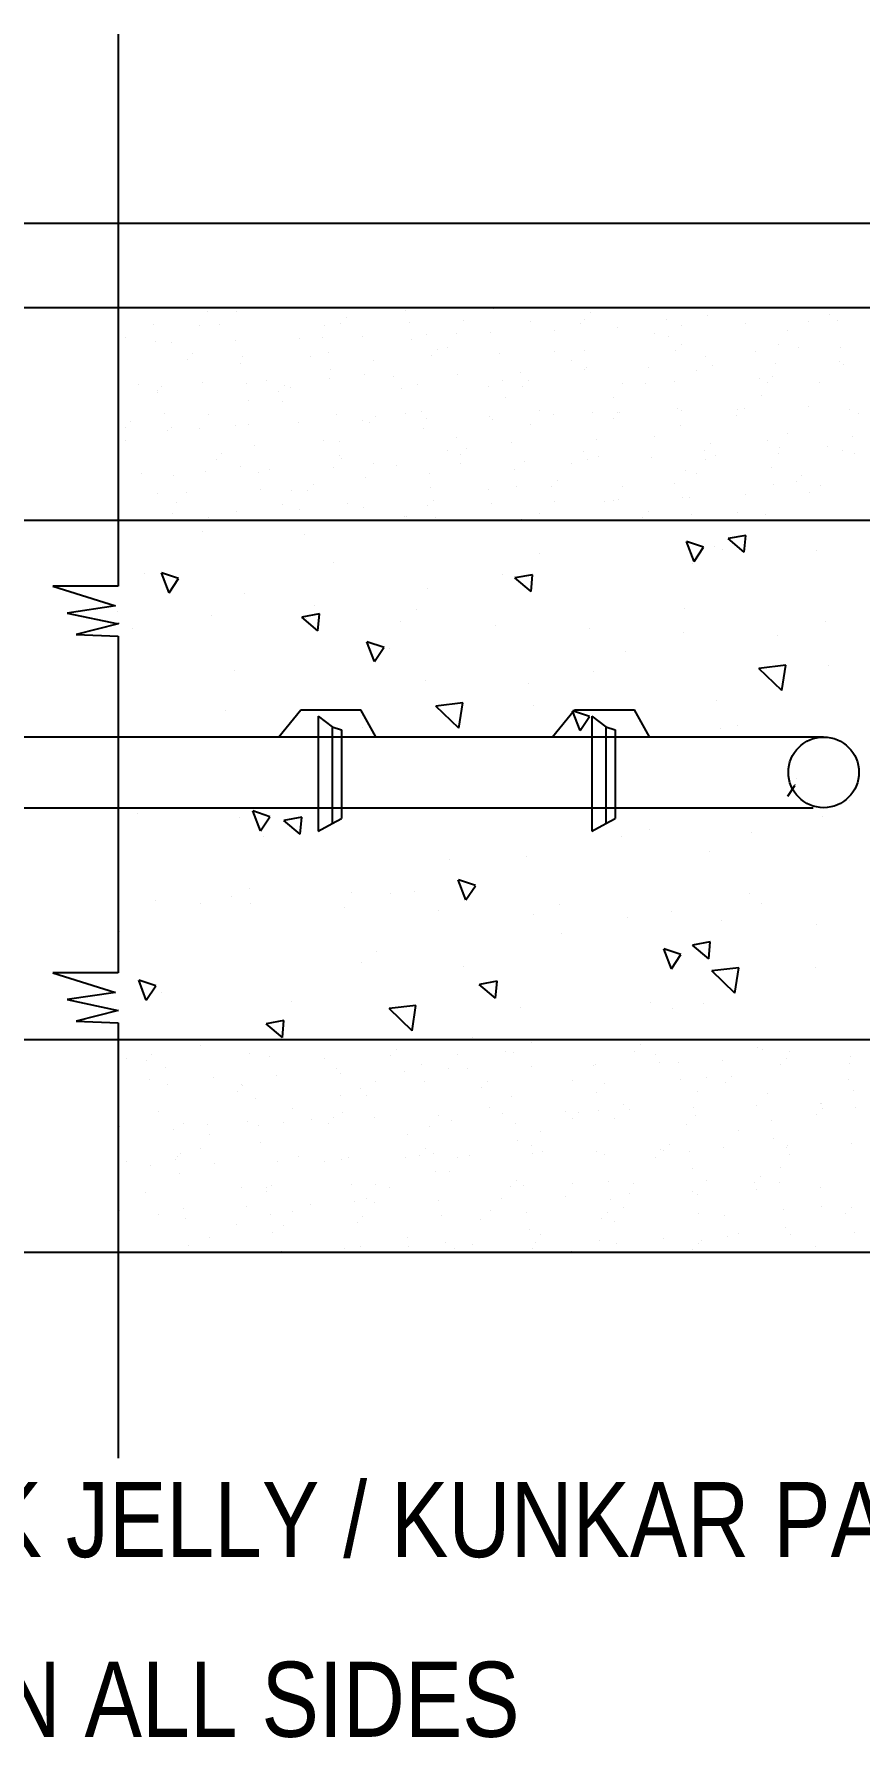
# Model space of a CAD drawing. Header units: metres. Extents: x 516 to 666, y 54 to 108.
# Drawn here: x 606.523 to 607.672, y 93.219 to 95.588 of the extents above; entities that cross this region are included whole.
import ezdxf

# ---------------------------------------------------------------- set-up
doc = ezdxf.new("R2010")
doc.units = ezdxf.units.M
doc.header["$LTSCALE"] = 30
doc.header["$MEASUREMENT"] = 0
doc.layers.get('0').update_dxf_attribs({"linetype": 'CONTINUOUS'})
doc.styles.add('HANDWRITE', font='ARIALN.TTF')

msp = doc.modelspace()

# ---------------------------------------------------------------- linework, layer by layer
for p, q in [((606.6401, 95.5878), (606.6401, 94.8204)), ((604.4849, 95.3251), (608.1338, 95.3251)), ((604.4775, 95.2076), (608.0238, 95.2076)), ((606.7649, 95.2027), (606.7649, 95.2027)), ((606.8053, 95.2024), (606.8053, 95.2024)), ((607.0399, 95.2035), (607.0399, 95.2035)), ((607.1619, 95.2058), (607.1619, 95.2058)), ((607.2968, 95.2001), (607.2968, 95.2001)), ((607.4601, 95.1961), (607.4601, 95.1961)), ((607.6287, 95.1979), (607.6287, 95.1979)), ((607.6365, 95.2064), (607.6365, 95.2064)), ((606.6887, 95.1839), (606.6887, 95.1839)), ((606.7526, 95.1833), (606.7526, 95.1833)), ((606.7807, 95.1836), (606.7807, 95.1836)), ((606.927, 95.1823), (606.927, 95.1823)), ((606.9493, 95.1854), (606.9493, 95.1854)), ((606.9571, 95.1938), (606.9571, 95.1938)), ((607.0453, 95.1873), (607.0453, 95.1873)), ((607.1204, 95.1899), (607.1204, 95.1899)), ((607.1577, 95.1735), (607.1577, 95.1735)), ((607.2133, 95.1886), (607.2133, 95.1886)), ((607.2463, 95.1764), (607.2463, 95.1764)), ((607.2836, 95.1857), (607.2836, 95.1857)), ((607.289, 95.1916), (607.289, 95.1916)), ((607.3348, 95.1793), (607.3348, 95.1793)), ((607.402, 95.1907), (607.402, 95.1907)), ((607.4234, 95.1821), (607.4234, 95.1821)), ((607.512, 95.185), (607.512, 95.185)), ((607.5713, 95.1762), (607.5713, 95.1762)), ((607.6006, 95.1879), (607.6006, 95.1879)), ((607.6402, 95.1891), (607.6402, 95.1891)), ((606.6498, 95.1655), (606.6498, 95.1655)), ((606.6919, 95.16), (606.6919, 95.16)), ((606.7148, 95.159), (606.7148, 95.159)), ((606.8034, 95.1619), (606.8034, 95.1619)), ((606.8919, 95.1648), (606.8919, 95.1648)), ((606.9248, 95.1664), (606.9248, 95.1664)), ((606.9805, 95.1677), (606.9805, 95.1677)), ((607.0485, 95.1634), (607.0485, 95.1634)), ((607.0691, 95.1706), (607.0691, 95.1706)), ((607.0837, 95.1499), (607.0837, 95.1499)), ((607.0982, 95.1515), (607.0982, 95.1515)), ((607.1106, 95.1709), (607.1106, 95.1709)), ((607.3855, 95.1718), (607.3855, 95.1718)), ((607.4051, 95.1668), (607.4051, 95.1668)), ((607.4235, 95.1561), (607.4235, 95.1561)), ((607.5589, 95.1568), (607.5589, 95.1568)), ((607.5868, 95.1522), (607.5868, 95.1522)), ((607.6452, 95.1518), (607.6452, 95.1518)), ((606.7363, 95.1351), (606.7363, 95.1351)), ((606.744, 95.1436), (606.744, 95.1436)), ((606.8097, 95.1293), (606.8097, 95.1293)), ((606.8135, 95.1399), (606.8135, 95.1399)), ((606.9074, 95.1396), (606.9074, 95.1396)), ((606.9319, 95.1449), (606.9319, 95.1449)), ((606.9954, 95.1338), (606.9954, 95.1338)), ((607.076, 95.1414), (607.076, 95.1414)), ((607.1702, 95.1433), (607.1702, 95.1433)), ((607.2471, 95.1459), (607.2471, 95.1459)), ((607.2704, 95.1346), (607.2704, 95.1346)), ((607.2885, 95.1484), (607.2885, 95.1484)), ((607.4157, 95.1477), (607.4157, 95.1477)), ((607.4562, 95.1391), (607.4562, 95.1391)), ((607.466, 95.1267), (607.466, 95.1267)), ((607.5268, 95.1468), (607.5268, 95.1468)), ((607.5545, 95.1296), (607.5545, 95.1296)), ((607.6431, 95.1325), (607.6431, 95.1325)), ((607.6483, 95.1278), (607.6483, 95.1278)), ((606.7573, 95.1035), (606.7573, 95.1035)), ((606.8184, 95.1026), (606.8184, 95.1026)), ((606.8459, 95.1064), (606.8459, 95.1064)), ((606.9345, 95.1093), (606.9345, 95.1093)), ((606.935, 95.121), (606.935, 95.121)), ((606.9831, 95.1144), (606.9831, 95.1144)), ((607.0231, 95.1122), (607.0231, 95.1122)), ((607.1116, 95.1151), (607.1116, 95.1151)), ((607.1751, 95.106), (607.1751, 95.106)), ((607.2002, 95.118), (607.2002, 95.118)), ((607.2104, 95.1059), (607.2104, 95.1059)), ((607.2888, 95.1209), (607.2888, 95.1209)), ((607.2917, 95.1244), (607.2917, 95.1244)), ((607.3411, 95.102), (607.3411, 95.102)), ((607.3738, 95.1019), (607.3738, 95.1019)), ((607.3774, 95.1238), (607.3774, 95.1238)), ((607.4133, 95.1044), (607.4133, 95.1044)), ((607.4438, 95.1197), (607.4438, 95.1197)), ((607.5317, 95.1094), (607.5317, 95.1094)), ((607.5424, 95.1037), (607.5424, 95.1037)), ((607.5501, 95.1122), (607.5501, 95.1122)), ((607.616, 95.1029), (607.616, 95.1029)), ((606.6687, 95.1006), (606.6687, 95.1006)), ((606.6943, 95.0894), (606.6943, 95.0894)), ((606.6946, 95.0922), (606.6946, 95.0922)), ((606.7001, 95.0975), (606.7001, 95.0975)), ((606.8216, 95.0786), (606.8216, 95.0786)), ((606.8629, 95.0911), (606.8629, 95.0911)), ((606.8707, 95.0996), (606.8707, 95.0996)), ((606.8803, 95.0966), (606.8803, 95.0966)), ((607.034, 95.0956), (607.034, 95.0956)), ((607.0567, 95.101), (607.0567, 95.101)), ((607.1553, 95.0975), (607.1553, 95.0975)), ((607.1782, 95.082), (607.1782, 95.082)), ((607.2027, 95.0974), (607.2027, 95.0974)), ((607.3287, 95.0826), (607.3287, 95.0826)), ((607.5349, 95.0855), (607.5349, 95.0855)), ((606.705, 95.0602), (606.705, 95.0602)), ((606.7652, 95.0595), (606.7652, 95.0595)), ((606.868, 95.0772), (606.868, 95.0772)), ((606.9433, 95.0586), (606.9433, 95.0586)), ((606.9974, 95.0556), (606.9974, 95.0556)), ((607.0402, 95.0604), (607.0402, 95.0604)), ((607.0616, 95.0636), (607.0616, 95.0636)), ((607.1571, 95.0559), (607.1571, 95.0559)), ((607.2259, 95.0648), (607.2259, 95.0648)), ((607.2457, 95.0588), (607.2457, 95.0588)), ((607.2999, 95.062), (607.2999, 95.062)), ((607.3343, 95.0617), (607.3343, 95.0617)), ((607.3371, 95.0619), (607.3371, 95.0619)), ((607.4183, 95.067), (607.4183, 95.067)), ((607.4228, 95.0646), (607.4228, 95.0646)), ((607.5005, 95.0579), (607.5005, 95.0579)), ((607.5009, 95.0657), (607.5009, 95.0657)), ((607.5114, 95.0674), (607.5114, 95.0674)), ((607.6, 95.0703), (607.6, 95.0703)), ((607.6565, 95.0654), (607.6565, 95.0654)), ((607.6691, 95.0597), (607.6691, 95.0597)), ((606.6499, 95.0409), (606.6499, 95.0409)), ((606.6577, 95.0494), (606.6577, 95.0494)), ((606.7082, 95.0362), (606.7082, 95.0362)), ((606.7142, 95.0414), (606.7142, 95.0414)), ((606.7529, 95.0401), (606.7529, 95.0401)), ((606.8028, 95.0443), (606.8028, 95.0443)), ((606.821, 95.0454), (606.821, 95.0454)), ((606.8914, 95.0472), (606.8914, 95.0472)), ((606.98, 95.0501), (606.98, 95.0501)), ((606.9896, 95.0472), (606.9896, 95.0472)), ((607.0648, 95.0397), (607.0648, 95.0397)), ((607.0685, 95.053), (607.0685, 95.053)), ((607.1607, 95.0517), (607.1607, 95.0517)), ((607.2136, 95.0455), (607.2136, 95.0455)), ((607.3294, 95.0534), (607.3294, 95.0534)), ((607.4214, 95.0431), (607.4214, 95.0431)), ((607.5715, 95.0331), (607.5715, 95.0331)), ((606.6501, 95.0224), (606.6501, 95.0224)), ((606.8298, 95.0162), (606.8298, 95.0162)), ((606.925, 95.0233), (606.925, 95.0233)), ((606.9482, 95.0212), (606.9482, 95.0212)), ((607.0985, 95.0083), (607.0985, 95.0083)), ((607.1108, 95.0277), (607.1108, 95.0277)), ((607.1241, 95.0117), (607.1241, 95.0117)), ((607.1864, 95.0196), (607.1864, 95.0196)), ((607.2874, 95.0077), (607.2874, 95.0077)), ((607.3048, 95.0246), (607.3048, 95.0246)), ((607.3858, 95.0286), (607.3858, 95.0286)), ((607.456, 95.0095), (607.456, 95.0095)), ((607.4638, 95.018), (607.4638, 95.018)), ((607.5431, 95.023), (607.5431, 95.023)), ((607.5592, 95.0137), (607.5592, 95.0137)), ((607.6271, 95.014), (607.6271, 95.014)), ((607.6476, 95.0083), (607.6476, 95.0083)), ((607.6614, 95.028), (607.6614, 95.028)), ((606.7766, 94.9969), (606.7766, 94.9969)), ((606.7844, 95.0054), (606.7844, 95.0054)), ((606.8099, 94.9861), (606.8099, 94.9861)), ((606.939, 94.9852), (606.939, 94.9852)), ((606.9477, 95.0014), (606.9477, 95.0014)), ((606.9513, 94.9973), (606.9513, 94.9973)), ((606.9957, 94.9906), (606.9957, 94.9906)), ((607.0275, 94.9881), (607.0275, 94.9881)), ((607.1161, 94.991), (607.1161, 94.991)), ((607.1163, 95.0032), (607.1163, 95.0032)), ((607.2047, 94.9939), (607.2047, 94.9939)), ((607.2707, 94.9915), (607.2707, 94.9915)), ((607.2933, 94.9968), (607.2933, 94.9968)), ((607.308, 95.0007), (607.308, 95.0007)), ((607.3818, 94.9997), (607.3818, 94.9997)), ((607.4564, 94.9959), (607.4564, 94.9959)), ((607.4704, 95.0025), (607.4704, 95.0025)), ((607.548, 94.9856), (607.548, 94.9856)), ((607.559, 95.0054), (607.559, 95.0054)), ((607.6646, 95.0041), (607.6646, 95.0041)), ((606.6732, 94.9765), (606.6732, 94.9765)), ((606.7164, 94.9738), (606.7164, 94.9738)), ((606.7618, 94.9794), (606.7618, 94.9794)), ((606.8347, 94.9788), (606.8347, 94.9788)), ((606.8504, 94.9823), (606.8504, 94.9823)), ((606.9111, 94.9614), (606.9111, 94.9614)), ((606.9834, 94.9712), (606.9834, 94.9712)), ((607.073, 94.9772), (607.073, 94.9772)), ((607.1914, 94.9822), (607.1914, 94.9822)), ((607.243, 94.9592), (607.243, 94.9592)), ((607.2508, 94.9677), (607.2508, 94.9677)), ((607.4141, 94.9637), (607.4141, 94.9637)), ((607.4296, 94.9806), (607.4296, 94.9806)), ((607.4441, 94.9766), (607.4441, 94.9766)), ((607.5511, 94.9617), (607.5511, 94.9617)), ((607.5827, 94.9655), (607.5827, 94.9655)), ((607.5905, 94.974), (607.5905, 94.974)), ((607.6163, 94.9597), (607.6163, 94.9597)), ((606.6948, 94.949), (606.6948, 94.949)), ((606.7213, 94.9364), (606.7213, 94.9364)), ((606.7347, 94.9512), (606.7347, 94.9512)), ((606.8379, 94.9549), (606.8379, 94.9549)), ((606.8806, 94.9535), (606.8806, 94.9535)), ((606.9033, 94.9529), (606.9033, 94.9529)), ((607.0744, 94.9574), (607.0744, 94.9574)), ((607.0779, 94.9398), (607.0779, 94.9398)), ((607.1555, 94.9543), (607.1555, 94.9543)), ((607.1586, 94.9355), (607.1586, 94.9355)), ((607.1945, 94.9583), (607.1945, 94.9583)), ((607.2472, 94.9384), (607.2472, 94.9384)), ((607.3162, 94.9382), (607.3162, 94.9382)), ((607.329, 94.9394), (607.329, 94.9394)), ((607.3358, 94.9413), (607.3358, 94.9413)), ((607.3413, 94.9588), (607.3413, 94.9588)), ((607.4244, 94.9442), (607.4244, 94.9442)), ((607.4346, 94.9433), (607.4346, 94.9433)), ((607.513, 94.9471), (607.513, 94.9471)), ((607.6015, 94.95), (607.6015, 94.95)), ((604.773, 94.912), (607.7283, 94.912)), ((606.7158, 94.921), (606.7158, 94.921)), ((606.7244, 94.9125), (606.7244, 94.9125)), ((606.7655, 94.9163), (606.7655, 94.9163)), ((606.8043, 94.9239), (606.8043, 94.9239)), ((606.8682, 94.9341), (606.8682, 94.9341)), ((606.8929, 94.9268), (606.8929, 94.9268)), ((606.9596, 94.9348), (606.9596, 94.9348)), ((606.9815, 94.9297), (606.9815, 94.9297)), ((607.0377, 94.9174), (607.0377, 94.9174)), ((607.0404, 94.9172), (607.0404, 94.9172)), ((607.0701, 94.9326), (607.0701, 94.9326)), ((607.0811, 94.9159), (607.0811, 94.9159)), ((607.2011, 94.9135), (607.2011, 94.9135)), ((607.2262, 94.9217), (607.2262, 94.9217)), ((607.3697, 94.9153), (607.3697, 94.9153)), ((607.3775, 94.9237), (607.3775, 94.9237)), ((607.4377, 94.9193), (607.4377, 94.9193)), ((607.5011, 94.9226), (607.5011, 94.9226)), ((607.5408, 94.9197), (607.5408, 94.9197)), ((606.757, 94.8969), (606.757, 94.8969)), ((606.8994, 94.8918), (606.8994, 94.8918)), ((607.5128, 94.891), (607.4881, 94.8865)), ((607.5107, 94.8675), (607.5128, 94.891)), ((607.2262, 94.8655), (607.2262, 94.8655)), ((607.4409, 94.8548), (607.4303, 94.8823)), ((607.4542, 94.8744), (607.4304, 94.8824)), ((607.4409, 94.8548), (607.4541, 94.8744)), ((607.4687, 94.8753), (607.4687, 94.8753)), ((607.4805, 94.8718), (607.4805, 94.8718)), ((607.5107, 94.8675), (607.4881, 94.8865)), ((607.6111, 94.8703), (607.6111, 94.8703)), ((606.9399, 94.8532), (606.9399, 94.8532)), ((607.4389, 94.852), (607.4389, 94.852)), ((606.6401, 94.8204), (606.549, 94.8204)), ((606.549, 94.8204), (606.6364, 94.793)), ((606.6761, 94.8381), (606.6761, 94.8381)), ((606.7108, 94.8113), (606.7002, 94.8389)), ((606.7241, 94.8309), (606.7002, 94.8389)), ((606.7108, 94.8113), (606.724, 94.8309)), ((607.175, 94.8369), (607.175, 94.8369)), ((607.1906, 94.8338), (607.1906, 94.8338)), ((607.2164, 94.8363), (607.1917, 94.8318)), ((607.2143, 94.8128), (607.1917, 94.8318)), ((607.2143, 94.8128), (607.2164, 94.8363)), ((606.8157, 94.8103), (606.8157, 94.8103)), ((607.07, 94.8166), (607.07, 94.8166)), ((606.6364, 94.793), (606.569, 94.783)), ((606.569, 94.783), (606.6401, 94.7681)), ((606.6394, 94.785), (606.6394, 94.785)), ((606.7705, 94.7802), (606.7705, 94.7802)), ((606.92, 94.7817), (606.8953, 94.7771)), ((606.9179, 94.7581), (606.8953, 94.7771)), ((606.9017, 94.7754), (606.9017, 94.7754)), ((606.9124, 94.7932), (606.9124, 94.7932)), ((606.9179, 94.7581), (606.92, 94.7817)), ((607.0329, 94.7706), (607.0329, 94.7706)), ((607.0549, 94.7882), (607.0549, 94.7882)), ((607.4276, 94.7887), (607.4276, 94.7887)), ((607.6241, 94.7716), (607.6241, 94.7716)), ((606.6401, 94.7681), (606.5815, 94.7531)), ((606.5815, 94.7531), (606.6401, 94.7506)), ((606.6344, 94.7517), (606.6344, 94.7517)), ((606.6401, 94.7693), (606.6401, 94.7681)), ((606.6401, 94.7506), (606.6401, 94.283)), ((606.6595, 94.7614), (606.6595, 94.7614)), ((607.1641, 94.7658), (607.1641, 94.7658)), ((607.2952, 94.761), (607.2952, 94.761)), ((607.4264, 94.7562), (607.4264, 94.7562)), ((607.5576, 94.7514), (607.5576, 94.7514)), ((606.9965, 94.7154), (606.9859, 94.743)), ((607.0098, 94.735), (606.986, 94.743)), ((606.9965, 94.7154), (607.0097, 94.735)), ((607.0171, 94.7335), (607.0171, 94.7335)), ((607.346, 94.7301), (607.346, 94.7301)), ((606.802, 94.7027), (606.802, 94.7027)), ((607.301, 94.7015), (607.301, 94.7015)), ((607.5685, 94.7103), (607.531, 94.7059)), ((607.563, 94.6752), (607.531, 94.7059)), ((607.563, 94.6752), (607.5684, 94.7103)), ((607.6279, 94.7103), (607.6279, 94.7103)), ((607.0678, 94.6895), (607.0678, 94.6895)), ((607.2103, 94.6845), (607.2103, 94.6845)), ((607.1139, 94.623), (607.0819, 94.6537)), ((607.1194, 94.658), (607.082, 94.6537)), ((607.1139, 94.623), (607.1194, 94.658)), ((607.2174, 94.6551), (607.2174, 94.6551)), ((607.4716, 94.6615), (607.4716, 94.6615)), ((606.7898, 94.648), (606.7898, 94.648)), ((606.8635, 94.6107), (606.8943, 94.6482)), ((606.8943, 94.6482), (606.9774, 94.6482)), ((606.9182, 94.6398), (606.9377, 94.6247)), ((606.9182, 94.6398), (606.9182, 94.4797)), ((606.9985, 94.6107), (606.9774, 94.6482)), ((607.244, 94.6107), (607.2748, 94.6482)), ((607.2955, 94.6392), (607.2717, 94.6472)), ((607.2823, 94.6196), (607.2717, 94.6471)), ((607.2748, 94.6482), (607.3579, 94.6482)), ((607.2823, 94.6196), (607.2955, 94.6392)), ((607.2987, 94.6398), (607.2987, 94.4797)), ((607.2987, 94.6398), (607.3182, 94.6247)), ((607.379, 94.6107), (607.3579, 94.6482)), ((605.0157, 94.6107), (607.6211, 94.6107)), ((606.9377, 94.6247), (606.9507, 94.6204)), ((606.9377, 94.6247), (606.9377, 94.4904)), ((606.9507, 94.6204), (606.9507, 94.4975)), ((606.9794, 94.6234), (606.9794, 94.6234)), ((607.3182, 94.6247), (607.3312, 94.6204)), ((607.3182, 94.6247), (607.3182, 94.4904)), ((607.3312, 94.6204), (607.3312, 94.4975)), ((607.4783, 94.6222), (607.4783, 94.6222)), ((607.5015, 94.6264), (607.5015, 94.6264)), ((607.5711, 94.5283), (607.5812, 94.5433)), ((607.5813, 94.5433), (607.5805, 94.5436)), ((607.5828, 94.5524), (607.5828, 94.5524)), ((605.0157, 94.5124), (607.6067, 94.5124)), ((607.6569, 94.5228), (607.6569, 94.5228)), ((606.667, 94.5038), (606.667, 94.5038)), ((606.8094, 94.4988), (606.8094, 94.4988)), ((606.8379, 94.4802), (606.8273, 94.5078)), ((606.8511, 94.4998), (606.8273, 94.5078)), ((606.8379, 94.4802), (606.8511, 94.4998)), ((606.8953, 94.499), (606.8706, 94.4945)), ((606.8932, 94.4755), (606.8706, 94.4945)), ((606.8932, 94.4755), (606.8953, 94.499)), ((606.9182, 94.4797), (606.9377, 94.4904)), ((606.9377, 94.4904), (606.9507, 94.4975)), ((607.2987, 94.4797), (607.3182, 94.4904)), ((607.3182, 94.4904), (607.3312, 94.4975)), ((607.619, 94.5), (607.619, 94.5)), ((606.8415, 94.4729), (606.8415, 94.4729)), ((607.3405, 94.4717), (607.3405, 94.4717)), ((607.3787, 94.4822), (607.3787, 94.4822)), ((607.5211, 94.4772), (607.5211, 94.4772)), ((607.1006, 94.4407), (607.1006, 94.4407)), ((607.2085, 94.4448), (607.2085, 94.4448)), ((607.4627, 94.4511), (607.4627, 94.4511)), ((606.8224, 94.4001), (606.8224, 94.4001)), ((606.9648, 94.3951), (606.9648, 94.3951)), ((607.0188, 94.3936), (607.0188, 94.3936)), ((607.0522, 94.3959), (607.0522, 94.3959)), ((607.1236, 94.3843), (607.113, 94.4119)), ((607.1369, 94.404), (607.1131, 94.412)), ((607.1236, 94.3843), (607.1368, 94.4039)), ((607.5178, 94.3924), (607.5178, 94.3924)), ((606.6923, 94.3836), (606.6923, 94.3836)), ((606.755, 94.3785), (606.755, 94.3785)), ((606.7979, 94.3896), (606.7979, 94.3896)), ((606.8235, 94.3788), (606.8235, 94.3788)), ((606.9547, 94.374), (606.9547, 94.374)), ((607.0859, 94.3692), (607.0859, 94.3692)), ((607.2539, 94.3773), (607.2539, 94.3773)), ((607.4098, 94.368), (607.4098, 94.368)), ((607.5341, 94.3786), (607.5341, 94.3786)), ((607.217, 94.3644), (607.217, 94.3644)), ((607.3482, 94.3597), (607.3482, 94.3597)), ((607.4794, 94.3549), (607.4794, 94.3549)), ((607.6105, 94.3501), (607.6105, 94.3501)), ((606.6417, 94.3407), (606.6417, 94.3407)), ((607.256, 94.337), (607.256, 94.337)), ((607.4613, 94.3022), (607.4386, 94.3212)), ((607.4634, 94.3258), (607.4387, 94.3212)), ((607.4613, 94.3022), (607.4633, 94.3258)), ((606.9778, 94.2965), (606.9778, 94.2965)), ((606.9993, 94.3128), (606.9993, 94.3128)), ((607.4093, 94.2885), (607.3988, 94.3161)), ((607.4226, 94.3081), (607.3988, 94.3161)), ((607.4093, 94.2885), (607.4226, 94.3081)), ((606.6401, 94.283), (606.549, 94.283)), ((606.549, 94.283), (606.6364, 94.2556)), ((606.6792, 94.245), (606.6686, 94.2726)), ((606.6925, 94.2646), (606.6687, 94.2726)), ((607.1203, 94.2915), (607.1203, 94.2915)), ((607.5032, 94.2897), (607.4658, 94.2854)), ((607.4978, 94.2547), (607.4658, 94.2854)), ((607.4978, 94.2547), (607.5032, 94.2897)), ((607.6101, 94.2897), (607.6101, 94.2897)), ((606.6364, 94.2556), (606.569, 94.2456)), ((606.6792, 94.245), (606.6924, 94.2646)), ((606.6998, 94.2549), (606.6998, 94.2549)), ((607.1649, 94.2475), (607.1422, 94.2665)), ((607.167, 94.2711), (607.1423, 94.2665)), ((607.1649, 94.2475), (607.1669, 94.2711)), ((606.569, 94.2456), (606.6401, 94.2306)), ((606.6401, 94.2306), (606.5815, 94.2157)), ((606.8809, 94.2431), (606.8809, 94.2431)), ((607.0487, 94.2024), (607.0167, 94.2331)), ((607.0542, 94.2375), (607.0168, 94.2331)), ((607.0487, 94.2024), (607.0541, 94.2375)), ((607.1996, 94.2344), (607.1996, 94.2344)), ((607.3799, 94.2419), (607.3799, 94.2419)), ((607.4114, 94.2334), (607.4114, 94.2334)), ((607.4539, 94.2408), (607.4539, 94.2408)), ((606.5815, 94.2157), (606.6401, 94.2132)), ((606.6401, 94.2132), (606.6401, 93.6079)), ((606.8685, 94.1929), (606.8458, 94.2119)), ((606.8706, 94.2164), (606.8459, 94.2119)), ((606.8685, 94.1929), (606.8705, 94.2164)), ((607.7283, 94.1896), (604.773, 94.1896)), ((606.7007, 94.189), (606.7007, 94.189)), ((606.7544, 94.1811), (606.7544, 94.1811)), ((607.1332, 94.1928), (607.1332, 94.1928)), ((607.2151, 94.1865), (607.2151, 94.1865)), ((607.3662, 94.1825), (607.3662, 94.1825)), ((607.5295, 94.1785), (607.5295, 94.1785)), ((606.6517, 94.1634), (606.6517, 94.1634)), ((606.679, 94.1615), (606.679, 94.1615)), ((606.6867, 94.1699), (606.6867, 94.1699)), ((606.8222, 94.17), (606.8222, 94.17)), ((606.8501, 94.166), (606.8501, 94.166)), ((606.9266, 94.1643), (606.9266, 94.1643)), ((607.0187, 94.1677), (607.0187, 94.1677)), ((607.0265, 94.1762), (607.0265, 94.1762)), ((607.0622, 94.155), (607.0622, 94.155)), ((607.1124, 94.1688), (607.1124, 94.1688)), ((607.1788, 94.1734), (607.1788, 94.1734)), ((607.1898, 94.1722), (607.1898, 94.1722)), ((607.3036, 94.155), (607.3036, 94.155)), ((607.3584, 94.174), (607.3584, 94.174)), ((607.3873, 94.1696), (607.3873, 94.1696)), ((607.3922, 94.1579), (607.3922, 94.1579)), ((607.4189, 94.1584), (607.4189, 94.1584)), ((607.4807, 94.1608), (607.4807, 94.1608)), ((607.5354, 94.1769), (607.5354, 94.1769)), ((607.5608, 94.1547), (607.5608, 94.1547)), ((607.5693, 94.1637), (607.5693, 94.1637)), ((607.5731, 94.1741), (607.5731, 94.1741)), ((607.6571, 94.1568), (607.6571, 94.1568)), ((607.6579, 94.1666), (607.6579, 94.1666)), ((606.6835, 94.1347), (606.6835, 94.1347)), ((606.7056, 94.1516), (606.7056, 94.1516)), ((606.7721, 94.1376), (606.7721, 94.1376)), ((606.8607, 94.1405), (606.8607, 94.1405)), ((606.9439, 94.15), (606.9439, 94.15)), ((606.9493, 94.1434), (606.9493, 94.1434)), ((606.9973, 94.1316), (606.9973, 94.1316)), ((607.0379, 94.1463), (607.0379, 94.1463)), ((607.0654, 94.1311), (607.0654, 94.1311)), ((607.1, 94.1494), (607.1, 94.1494)), ((607.1264, 94.1492), (607.1264, 94.1492)), ((607.1531, 94.1322), (607.1531, 94.1322)), ((607.215, 94.1521), (607.215, 94.1521)), ((607.2722, 94.1325), (607.2722, 94.1325)), ((607.3005, 94.1534), (607.3005, 94.1534)), ((607.422, 94.1345), (607.422, 94.1345)), ((607.458, 94.137), (607.458, 94.137)), ((607.4851, 94.1301), (607.4851, 94.1301)), ((607.4929, 94.1385), (607.4929, 94.1385)), ((607.6562, 94.1345), (607.6562, 94.1345)), ((606.7087, 94.1277), (606.7087, 94.1277)), ((606.8057, 94.1175), (606.8057, 94.1175)), ((606.8115, 94.1272), (606.8115, 94.1272)), ((606.8134, 94.126), (606.8134, 94.126)), ((606.8304, 94.1076), (606.8304, 94.1076)), ((606.9488, 94.1126), (606.9488, 94.1126)), ((606.9768, 94.122), (606.9768, 94.122)), ((606.9849, 94.1122), (606.9849, 94.1122)), ((607.1454, 94.1238), (607.1454, 94.1238)), ((607.187, 94.111), (607.187, 94.111)), ((607.3054, 94.116), (607.3054, 94.116)), ((607.3165, 94.1283), (607.3165, 94.1283)), ((607.4456, 94.1176), (607.4456, 94.1176)), ((607.5437, 94.1144), (607.5437, 94.1144)), ((607.662, 94.1194), (607.662, 94.1194)), ((606.6964, 94.09), (606.6964, 94.09)), ((606.8821, 94.0945), (606.8821, 94.0945)), ((606.9519, 94.0887), (606.9519, 94.0887)), ((607.0854, 94.0843), (607.0854, 94.0843)), ((607.1571, 94.0954), (607.1571, 94.0954)), ((607.174, 94.0872), (607.174, 94.0872)), ((607.2626, 94.0901), (607.2626, 94.0901)), ((607.2798, 94.0883), (607.2798, 94.0883)), ((607.3086, 94.0921), (607.3086, 94.0921)), ((607.3429, 94.0999), (607.3429, 94.0999)), ((607.3512, 94.093), (607.3512, 94.093)), ((607.4397, 94.0959), (607.4397, 94.0959)), ((607.4432, 94.0843), (607.4432, 94.0843)), ((607.5283, 94.0988), (607.5283, 94.0988)), ((607.6118, 94.0861), (607.6118, 94.0861)), ((607.6169, 94.1017), (607.6169, 94.1017)), ((607.6178, 94.1007), (607.6178, 94.1007)), ((607.6196, 94.0946), (607.6196, 94.0946)), ((607.6652, 94.0955), (607.6652, 94.0955)), ((606.6425, 94.0698), (606.6425, 94.0698)), ((606.717, 94.0652), (606.717, 94.0652)), ((606.7311, 94.0727), (606.7311, 94.0727)), ((606.7637, 94.0717), (606.7637, 94.0717)), ((606.8197, 94.0756), (606.8197, 94.0756)), ((606.8353, 94.0702), (606.8353, 94.0702)), ((606.8698, 94.0751), (606.8698, 94.0751)), ((606.9083, 94.0785), (606.9083, 94.0785)), ((606.9324, 94.0735), (606.9324, 94.0735)), ((606.9401, 94.082), (606.9401, 94.082)), ((606.9969, 94.0814), (606.9969, 94.0814)), ((607.0736, 94.0686), (607.0736, 94.0686)), ((607.1035, 94.078), (607.1035, 94.078)), ((607.192, 94.0736), (607.192, 94.0736)), ((607.2278, 94.0627), (607.2278, 94.0627)), ((607.2721, 94.0798), (607.2721, 94.0798)), ((607.3305, 94.0805), (607.3305, 94.0805)), ((607.4302, 94.072), (607.4302, 94.072)), ((607.5027, 94.0636), (607.5027, 94.0636)), ((607.5486, 94.077), (607.5486, 94.077)), ((606.7547, 94.038), (606.7547, 94.038)), ((606.767, 94.0574), (606.767, 94.0574)), ((606.8385, 94.0463), (606.8385, 94.0463)), ((607.042, 94.0583), (607.042, 94.0583)), ((607.0668, 94.038), (607.0668, 94.038)), ((607.1951, 94.0497), (607.1951, 94.0497)), ((607.2154, 94.0433), (607.2154, 94.0433)), ((607.3937, 94.0375), (607.3937, 94.0375)), ((607.3988, 94.0358), (607.3988, 94.0358)), ((607.4065, 94.0443), (607.4065, 94.0443)), ((607.4823, 94.0404), (607.4823, 94.0404)), ((607.5517, 94.0531), (607.5517, 94.0531)), ((607.5699, 94.0403), (607.5699, 94.0403)), ((607.5709, 94.0433), (607.5709, 94.0433)), ((607.6594, 94.0462), (607.6594, 94.0462)), ((606.6519, 94.0202), (606.6519, 94.0202)), ((606.6851, 94.0144), (606.6851, 94.0144)), ((606.7193, 94.0233), (606.7193, 94.0233)), ((606.7219, 94.0278), (606.7219, 94.0278)), ((606.7271, 94.0317), (606.7271, 94.0317)), ((606.7737, 94.0173), (606.7737, 94.0173)), ((606.8622, 94.0202), (606.8622, 94.0202)), ((606.8904, 94.0278), (606.8904, 94.0278)), ((606.9269, 94.0211), (606.9269, 94.0211)), ((606.9508, 94.0231), (606.9508, 94.0231)), ((606.9601, 94.0262), (606.9601, 94.0262)), ((607.0394, 94.0259), (607.0394, 94.0259)), ((607.059, 94.0295), (607.059, 94.0295)), ((607.0785, 94.0312), (607.0785, 94.0312)), ((607.1126, 94.0256), (607.1126, 94.0256)), ((607.128, 94.0288), (607.128, 94.0288)), ((607.2165, 94.0317), (607.2165, 94.0317)), ((607.2301, 94.034), (607.2301, 94.034)), ((607.3051, 94.0346), (607.3051, 94.0346)), ((607.3168, 94.0296), (607.3168, 94.0296)), ((607.3876, 94.0265), (607.3876, 94.0265)), ((607.4351, 94.0347), (607.4351, 94.0347)), ((607.5734, 94.0309), (607.5734, 94.0309)), ((606.725, 94.0039), (606.725, 94.0039)), ((606.9651, 93.9889), (606.9651, 93.9889)), ((606.9975, 93.9885), (606.9975, 93.9885)), ((607.0817, 94.0073), (607.0817, 94.0073)), ((607.1003, 94.0062), (607.1003, 94.0062)), ((607.1935, 93.9941), (607.1935, 93.9941)), ((607.2725, 93.9894), (607.2725, 93.9894)), ((607.3217, 93.9923), (607.3217, 93.9923)), ((607.3568, 93.9901), (607.3568, 93.9901)), ((607.4383, 94.0107), (607.4383, 94.0107)), ((607.4582, 93.9938), (607.4582, 93.9938)), ((607.5254, 93.9919), (607.5254, 93.9919)), ((607.5332, 94.0003), (607.5332, 94.0003)), ((607.56, 93.9907), (607.56, 93.9907)), ((607.561, 94.0116), (607.561, 94.0116)), ((606.6774, 93.9775), (606.6774, 93.9775)), ((606.8118, 93.984), (606.8118, 93.984)), ((606.846, 93.9793), (606.846, 93.9793)), ((606.8467, 93.9839), (606.8467, 93.9839)), ((606.8538, 93.9878), (606.8538, 93.9878)), ((606.9682, 93.9649), (606.9682, 93.9649)), ((606.9852, 93.9691), (606.9852, 93.9691)), ((607.0171, 93.9838), (607.0171, 93.9838)), ((607.0849, 93.9667), (607.0849, 93.9667)), ((607.1734, 93.9696), (607.1734, 93.9696)), ((607.1857, 93.9856), (607.1857, 93.9856)), ((607.2033, 93.9873), (607.2033, 93.9873)), ((607.262, 93.9725), (607.262, 93.9725)), ((607.3248, 93.9683), (607.3248, 93.9683)), ((607.3506, 93.9754), (607.3506, 93.9754)), ((607.4392, 93.9783), (607.4392, 93.9783)), ((607.4459, 93.9744), (607.4459, 93.9744)), ((607.5278, 93.9812), (607.5278, 93.9812)), ((607.6163, 93.9841), (607.6163, 93.9841)), ((606.642, 93.9522), (606.642, 93.9522)), ((606.6966, 93.9469), (606.6966, 93.9469)), ((606.7306, 93.9551), (606.7306, 93.9551)), ((606.7333, 93.9415), (606.7333, 93.9415)), ((606.8191, 93.958), (606.8191, 93.958)), ((606.8516, 93.9465), (606.8516, 93.9465)), ((606.8824, 93.9513), (606.8824, 93.9513)), ((606.9077, 93.9609), (606.9077, 93.9609)), ((606.9805, 93.9438), (606.9805, 93.9438)), ((606.9963, 93.9638), (606.9963, 93.9638)), ((607.0899, 93.9449), (607.0899, 93.9449)), ((607.1574, 93.9522), (607.1574, 93.9522)), ((607.2083, 93.9499), (607.2083, 93.9499)), ((607.3124, 93.9416), (607.3124, 93.9416)), ((607.3202, 93.9501), (607.3202, 93.9501)), ((607.3431, 93.9567), (607.3431, 93.9567)), ((607.4465, 93.9483), (607.4465, 93.9483)), ((607.4835, 93.9461), (607.4835, 93.9461)), ((607.5649, 93.9533), (607.5649, 93.9533)), ((607.6181, 93.9576), (607.6181, 93.9576)), ((607.6521, 93.9479), (607.6521, 93.9479)), ((607.6599, 93.9564), (607.6599, 93.9564)), ((606.6407, 93.9375), (606.6407, 93.9375)), ((606.8041, 93.9335), (606.8041, 93.9335)), ((606.8548, 93.9225), (606.8548, 93.9225)), ((606.8701, 93.932), (606.8701, 93.932)), ((606.9727, 93.9353), (606.9727, 93.9353)), ((607.1438, 93.9398), (607.1438, 93.9398)), ((607.2114, 93.926), (607.2114, 93.926)), ((607.228, 93.9196), (607.228, 93.9196)), ((607.3308, 93.9373), (607.3308, 93.9373)), ((607.503, 93.9204), (607.503, 93.9204)), ((607.568, 93.9294), (607.568, 93.9294)), ((607.5753, 93.9192), (607.5753, 93.9192)), ((607.6639, 93.9221), (607.6639, 93.9221)), ((608.0238, 93.8941), (604.4775, 93.8941)), ((606.7382, 93.9041), (606.7382, 93.9041)), ((606.7549, 93.8948), (606.7549, 93.8948)), ((606.7673, 93.9142), (606.7673, 93.9142)), ((606.8667, 93.896), (606.8667, 93.896)), ((606.9553, 93.8989), (606.9553, 93.8989)), ((606.9764, 93.9025), (606.9764, 93.9025)), ((607.0422, 93.9151), (607.0422, 93.9151)), ((607.0439, 93.9018), (607.0439, 93.9018)), ((607.0948, 93.9075), (607.0948, 93.9075)), ((607.1072, 93.8998), (607.1072, 93.8998)), ((607.1324, 93.9047), (607.1324, 93.9047)), ((607.2157, 93.9002), (607.2157, 93.9002)), ((607.221, 93.9076), (607.221, 93.9076)), ((607.2705, 93.8958), (607.2705, 93.8958)), ((607.3096, 93.9105), (607.3096, 93.9105)), ((607.3331, 93.9059), (607.3331, 93.9059)), ((607.3982, 93.9134), (607.3982, 93.9134)), ((607.4391, 93.8976), (607.4391, 93.8976)), ((607.4469, 93.9061), (607.4469, 93.9061)), ((607.4514, 93.9109), (607.4514, 93.9109)), ((607.4868, 93.9163), (607.4868, 93.9163)), ((607.6102, 93.9021), (607.6102, 93.9021))]:
    msp.add_line(p, q)
msp.add_circle((607.6211, 94.5615), 0.0491)

# ---------------------------------------------------------------- texts
at = {"style": 'HANDWRITE'}
for s, p in [('BLUE JELLY / BRICK JELLY / KUNKAR PACKED', (605.3711, 93.4705)), ('40 CM ENCASING ON ALL SIDES', (605.3375, 93.2207))]:
    msp.add_text(s, height=0.104408, dxfattribs=at).set_placement(p)

doc.saveas('drawing.dxf')
